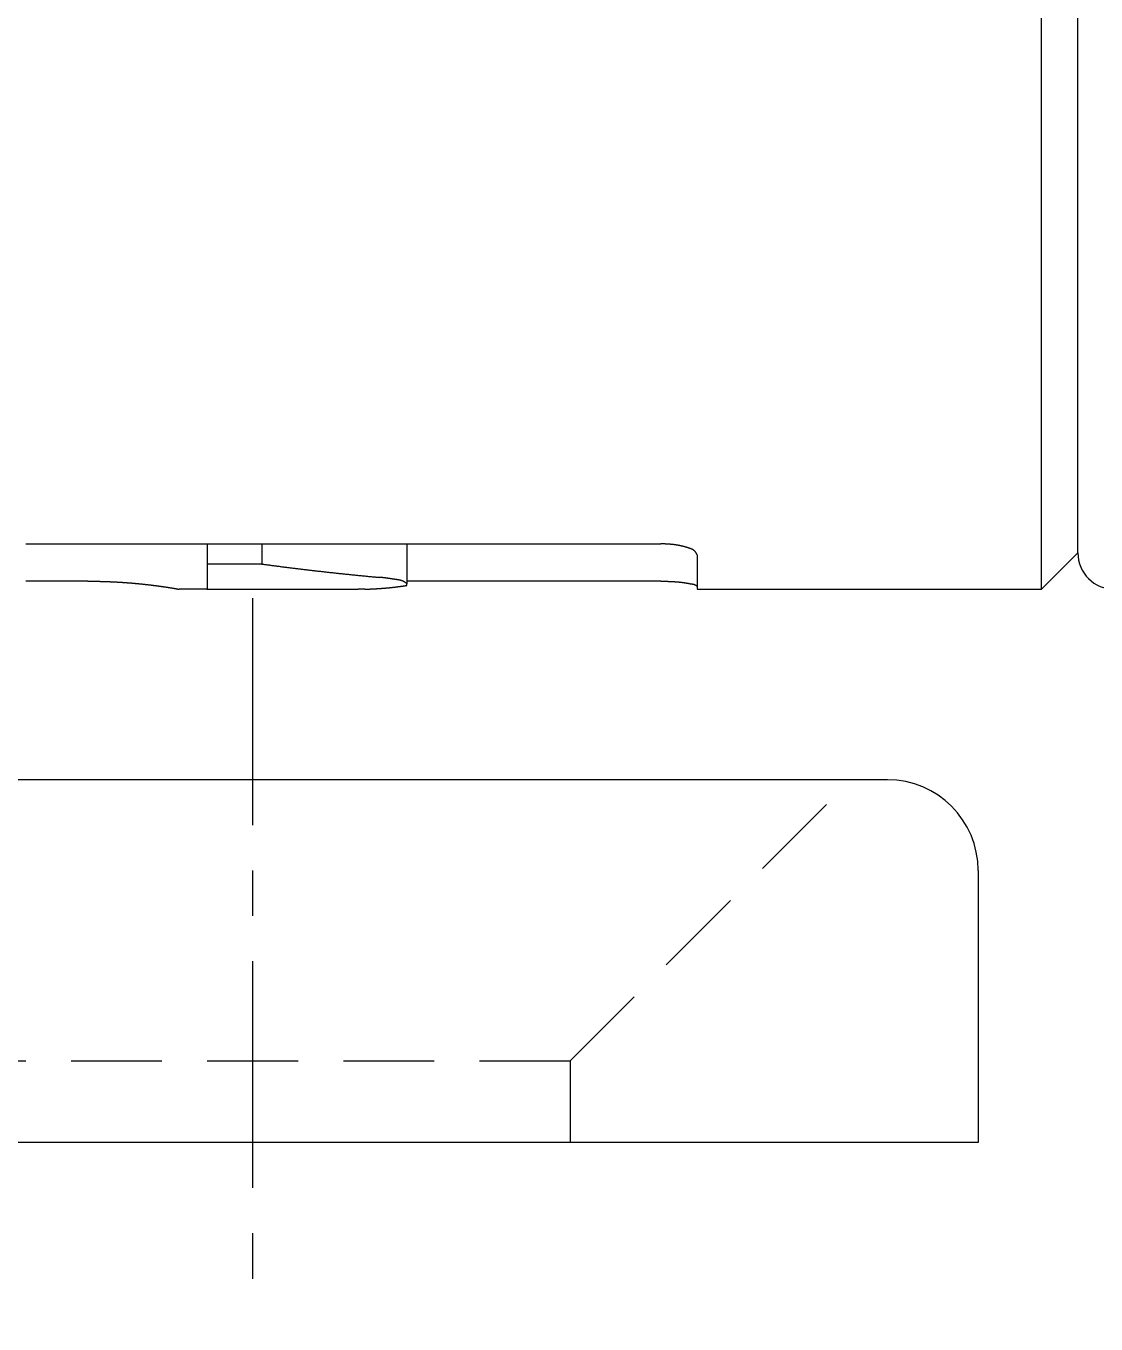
# Model space of a CAD drawing. Extents: x -1.6 to 71, y -20.2 to 60.8.
# Drawn here: x 55.97 to 61.87, y 1.05 to 8.2 of the extents above; entities that cross this region are included whole.
import ezdxf

# ---------------------------------------------------------------- set-up
doc = ezdxf.new("R2010")
doc.units = 0
doc.linetypes.add('CENTER', pattern=[2, 1.25, -0.25, 0.25, -0.25])
doc.linetypes.add('DASHED', pattern=[0.75, 0.5, -0.25])
doc.layers.get('0').update_dxf_attribs({"linetype": 'CONTINUOUS'})
doc.layers.add('CENTER', color=1, linetype='CENTER')

msp = doc.modelspace()

# ---------------------------------------------------------------- linework, layer by layer
at = {"color": 7, "linetype": 'CONTINUOUS'}
for p, q in [((61.766, 5.2978), (61.766, 15.3978)), ((61.766, 5.2978), (61.766, 15.3978)), ((61.566, 5.0978), (61.566, 10.3478)), ((55.966, 5.3475), (59.466, 5.3475)), ((56.966, 5.3475), (56.966, 5.2367)), ((57.266, 5.3475), (57.266, 5.2367)), ((58.066, 5.3475), (58.066, 5.1282)), ((61.766, 5.2978), (61.566, 5.0978)), ((57.266, 5.2367), (56.966, 5.2367)), ((56.966, 5.2367), (56.966, 5.0978)), ((59.666, 5.2879), (59.666, 5.0978)), ((56.3078, 5.142), (55.966, 5.142)), ((56.964, 5.0978), (56.8109, 5.0978)), ((56.964, 5.0978), (57.7985, 5.0978)), ((56.966, 5.0978), (56.964, 5.0978)), ((57.834, 5.0982), (57.7985, 5.0978)), ((59.466, 5.142), (58.066, 5.142)), ((58.066, 5.1185), (58.066, 5.1282)), ((59.666, 5.0978), (61.566, 5.0978)), ((60.716, 4.0478), (52.716, 4.0478)), ((61.216, 3.5478), (61.216, 2.0478)), ((61.216, 2.0478), (28.216, 2.0478))]:
    msp.add_line(p, q, dxfattribs=at)
at = {"color": 3, "linetype": 'DASHED'}
for p, q in [((58.966, 2.4978), (60.516, 4.0478)), ((55.466, 2.4978), (58.966, 2.4978)), ((58.966, 2.4978), (58.966, 2.0478))]:
    msp.add_line(p, q, dxfattribs=at)
at = {"color": 7}
for points in [[(59.666, 5.2879, 0), (59.6657, 5.2887, 0), (59.6654, 5.2895, 0), (59.665, 5.2902, 0), (59.6647, 5.291, 0), (59.6643, 5.2918, 0), (59.6639, 5.2926, 0), (59.6636, 5.2934, 0), (59.6632, 5.2941, 0), (59.6628, 5.2949, 0), (59.6624, 5.2957, 0), (59.662, 5.2964, 0), (59.6615, 5.2972, 0), (59.6611, 5.2979, 0), (59.6606, 5.2987, 0), (59.6602, 5.2994, 0), (59.6597, 5.3001, 0), (59.6592, 5.3008, 0), (59.6587, 5.3015, 0), (59.6582, 5.3022, 0), (59.6577, 5.3029, 0), (59.6572, 5.3036, 0), (59.6567, 5.3042, 0), (59.6561, 5.3049, 0), (59.6556, 5.3056, 0), (59.655, 5.3062, 0), (59.6544, 5.3068, 0), (59.6538, 5.3074, 0), (59.6532, 5.308, 0), (59.6526, 5.3086, 0), (59.652, 5.3091, 0), (59.6514, 5.3097, 0), (59.6507, 5.3102, 0), (59.6501, 5.3108, 0), (59.6494, 5.3113, 0), (59.6488, 5.3118, 0), (59.6481, 5.3123, 0), (59.6474, 5.3128, 0), (59.6467, 5.3133, 0), (59.646, 5.3137, 0), (59.6453, 5.3142, 0), (59.6446, 5.3147, 0), (59.6438, 5.3151, 0), (59.6431, 5.3155, 0), (59.6424, 5.3159, 0), (59.6416, 5.3163, 0), (59.6409, 5.3167, 0), (59.6401, 5.3171, 0), (59.6393, 5.3175, 0), (59.6386, 5.3179, 0), (59.6378, 5.3183, 0), (59.637, 5.3186, 0), (59.6362, 5.319, 0), (59.6354, 5.3194, 0), (59.6346, 5.3197, 0), (59.6338, 5.32, 0), (59.633, 5.3204, 0), (59.6322, 5.3207, 0), (59.6314, 5.321, 0), (59.6306, 5.3213, 0), (59.6298, 5.3216, 0), (59.6289, 5.3219, 0), (59.6281, 5.3222, 0), (59.6273, 5.3225, 0), (59.6265, 5.3228, 0), (59.6256, 5.3231, 0), (59.6248, 5.3234, 0), (59.624, 5.3237, 0), (59.6231, 5.324, 0), (59.6223, 5.3242, 0), (59.6215, 5.3245, 0), (59.6206, 5.3248, 0), (59.6198, 5.3251, 0), (59.619, 5.3253, 0), (59.6181, 5.3256, 0), (59.6173, 5.3258, 0), (59.6165, 5.3261, 0), (59.6156, 5.3264, 0), (59.6148, 5.3266, 0), (59.614, 5.3269, 0), (59.6131, 5.3271, 0), (59.6123, 5.3274, 0), (59.6115, 5.3276, 0), (59.6107, 5.3279, 0), (59.6098, 5.3281, 0), (59.609, 5.3284, 0), (59.6082, 5.3286, 0), (59.6073, 5.3289, 0), (59.6065, 5.3291, 0), (59.6057, 5.3294, 0), (59.6049, 5.3296, 0), (59.604, 5.3299, 0), (59.6032, 5.3301, 0), (59.6024, 5.3303, 0), (59.6016, 5.3305, 0), (59.6008, 5.3308, 0), (59.5999, 5.331, 0), (59.5991, 5.3312, 0), (59.5983, 5.3315, 0), (59.5975, 5.3317, 0), (59.5966, 5.3319, 0), (59.5958, 5.3321, 0), (59.595, 5.3324, 0), (59.5942, 5.3326, 0), (59.5934, 5.3328, 0), (59.5925, 5.333, 0), (59.5917, 5.3332, 0), (59.5909, 5.3334, 0), (59.5901, 5.3336, 0), (59.5892, 5.3339, 0), (59.5884, 5.3341, 0), (59.5876, 5.3343, 0), (59.5868, 5.3345, 0), (59.586, 5.3347, 0), (59.5851, 5.3349, 0), (59.5843, 5.3351, 0), (59.5835, 5.3353, 0), (59.5827, 5.3355, 0), (59.5818, 5.3357, 0), (59.581, 5.3358, 0), (59.5802, 5.336, 0), (59.5794, 5.3362, 0), (59.5785, 5.3364, 0), (59.5777, 5.3366, 0), (59.5769, 5.3368, 0), (59.5761, 5.337, 0), (59.5752, 5.3371, 0), (59.5744, 5.3373, 0), (59.5736, 5.3375, 0), (59.5728, 5.3377, 0), (59.5719, 5.3378, 0), (59.5711, 5.338, 0), (59.5703, 5.3382, 0), (59.5695, 5.3383, 0), (59.5686, 5.3385, 0), (59.5678, 5.3387, 0), (59.567, 5.3388, 0), (59.5661, 5.339, 0), (59.5653, 5.3392, 0), (59.5645, 5.3393, 0), (59.5636, 5.3395, 0), (59.5628, 5.3396, 0), (59.562, 5.3398, 0), (59.5611, 5.3399, 0), (59.5603, 5.3401, 0), (59.5595, 5.3402, 0), (59.5586, 5.3403, 0), (59.5578, 5.3405, 0), (59.557, 5.3406, 0), (59.5561, 5.3408, 0), (59.5553, 5.3409, 0), (59.5544, 5.341, 0), (59.5536, 5.3412, 0), (59.5528, 5.3413, 0), (59.5519, 5.3414, 0), (59.5511, 5.3416, 0), (59.5502, 5.3417, 0), (59.5494, 5.3418, 0), (59.5486, 5.3419, 0), (59.5477, 5.3421, 0), (59.5469, 5.3422, 0), (59.546, 5.3423, 0), (59.5452, 5.3424, 0), (59.5443, 5.3425, 0), (59.5435, 5.3426, 0), (59.5426, 5.3427, 0), (59.5418, 5.3429, 0), (59.541, 5.343, 0), (59.5401, 5.3431, 0), (59.5393, 5.3432, 0), (59.5384, 5.3433, 0), (59.5376, 5.3434, 0), (59.5367, 5.3435, 0), (59.5359, 5.3436, 0), (59.535, 5.3437, 0), (59.5342, 5.3438, 0), (59.5333, 5.3439, 0), (59.5325, 5.344, 0), (59.5316, 5.3441, 0), (59.5308, 5.3441, 0), (59.5299, 5.3442, 0), (59.5291, 5.3443, 0), (59.5282, 5.3444, 0), (59.5274, 5.3445, 0), (59.5265, 5.3446, 0), (59.5257, 5.3447, 0), (59.5248, 5.3448, 0), (59.524, 5.3448, 0), (59.5231, 5.3449, 0), (59.5223, 5.345, 0), (59.5214, 5.3451, 0), (59.5206, 5.3451, 0), (59.5197, 5.3452, 0), (59.5189, 5.3453, 0), (59.518, 5.3454, 0), (59.5172, 5.3454, 0), (59.5163, 5.3455, 0), (59.5154, 5.3456, 0), (59.5146, 5.3456, 0), (59.5137, 5.3457, 0), (59.5129, 5.3458, 0), (59.512, 5.3458, 0), (59.5112, 5.3459, 0), (59.5103, 5.3459, 0), (59.5095, 5.346, 0), (59.5086, 5.3461, 0), (59.5078, 5.3461, 0), (59.5069, 5.3462, 0), (59.5061, 5.3462, 0), (59.5052, 5.3463, 0), (59.5044, 5.3463, 0), (59.5035, 5.3464, 0), (59.5027, 5.3464, 0), (59.5018, 5.3465, 0), (59.5009, 5.3465, 0), (59.5001, 5.3466, 0), (59.4992, 5.3466, 0), (59.4984, 5.3467, 0), (59.4975, 5.3467, 0), (59.4967, 5.3468, 0), (59.4958, 5.3468, 0), (59.495, 5.3468, 0), (59.4941, 5.3469, 0), (59.4933, 5.3469, 0), (59.4924, 5.3469, 0), (59.4916, 5.347, 0), (59.4907, 5.347, 0), (59.4899, 5.3471, 0), (59.489, 5.3471, 0), (59.4882, 5.3471, 0), (59.4873, 5.3472, 0), (59.4865, 5.3472, 0), (59.4856, 5.3472, 0), (59.4848, 5.3472, 0), (59.4839, 5.3473, 0), (59.4831, 5.3473, 0), (59.4822, 5.3473, 0), (59.4813, 5.3473, 0), (59.4805, 5.3473, 0), (59.4796, 5.3474, 0), (59.4788, 5.3474, 0), (59.4779, 5.3474, 0), (59.4771, 5.3474, 0), (59.4762, 5.3474, 0), (59.4754, 5.3475, 0), (59.4745, 5.3475, 0), (59.4737, 5.3475, 0), (59.4728, 5.3475, 0), (59.472, 5.3475, 0), (59.4711, 5.3475, 0), (59.4703, 5.3475, 0), (59.4694, 5.3475, 0), (59.4686, 5.3475, 0), (59.4677, 5.3475, 0), (59.4669, 5.3475, 0), (59.466, 5.3475, 0)], [(58.066, 5.1283, 0), (58.0654, 5.1288, 0), (58.0648, 5.1293, 0), (58.0641, 5.1298, 0), (58.0635, 5.1303, 0), (58.0629, 5.1308, 0), (58.0622, 5.1314, 0), (58.0616, 5.1319, 0), (58.0609, 5.1323, 0), (58.0603, 5.1328, 0), (58.0596, 5.1333, 0), (58.0589, 5.1338, 0), (58.0583, 5.1343, 0), (58.0576, 5.1348, 0), (58.0569, 5.1352, 0), (58.0562, 5.1357, 0), (58.0556, 5.1361, 0), (58.0549, 5.1366, 0), (58.0542, 5.137, 0), (58.0535, 5.1374, 0), (58.0528, 5.1379, 0), (58.0521, 5.1383, 0), (58.0514, 5.1387, 0), (58.0507, 5.1391, 0), (58.0499, 5.1395, 0), (58.0492, 5.1399, 0), (58.0485, 5.1402, 0), (58.0478, 5.1406, 0), (58.0471, 5.1409, 0), (58.0463, 5.1413, 0), (58.0456, 5.1416, 0), (58.0449, 5.1419, 0), (58.0441, 5.1423, 0), (58.0434, 5.1426, 0), (58.0426, 5.1429, 0), (58.0419, 5.1432, 0), (58.0411, 5.1435, 0), (58.0404, 5.1438, 0), (58.0396, 5.144, 0), (58.0388, 5.1443, 0), (58.0381, 5.1446, 0), (58.0373, 5.1448, 0), (58.0365, 5.1451, 0), (58.0357, 5.1453, 0), (58.035, 5.1456, 0), (58.0342, 5.1458, 0), (58.0334, 5.146, 0), (58.0326, 5.1462, 0), (58.0318, 5.1464, 0), (58.0311, 5.1467, 0), (58.0303, 5.1468, 0), (58.0295, 5.1471, 0), (58.0287, 5.1472, 0), (58.0279, 5.1474, 0), (58.0271, 5.1476, 0), (58.0263, 5.1478, 0), (58.0255, 5.148, 0), (58.0247, 5.1481, 0), (58.0239, 5.1483, 0), (58.0231, 5.1485, 0), (58.0223, 5.1486, 0), (58.0214, 5.1488, 0), (58.0206, 5.1489, 0), (58.0198, 5.1491, 0), (58.019, 5.1492, 0), (58.0182, 5.1494, 0), (58.0174, 5.1495, 0), (58.0166, 5.1496, 0), (58.0158, 5.1498, 0), (58.0149, 5.1499, 0), (58.0141, 5.15, 0), (58.0133, 5.1501, 0), (58.0125, 5.1503, 0), (58.0117, 5.1504, 0), (58.0108, 5.1505, 0), (58.01, 5.1506, 0), (58.0092, 5.1507, 0), (58.0084, 5.1509, 0), (58.0076, 5.151, 0), (58.0067, 5.1511, 0), (58.0059, 5.1512, 0), (58.0051, 5.1513, 0), (58.0043, 5.1514, 0), (58.0034, 5.1515, 0), (58.0026, 5.1517, 0), (58.0018, 5.1518, 0), (58.001, 5.1519, 0), (58.0002, 5.152, 0), (57.9993, 5.1521, 0), (57.9985, 5.1522, 0), (57.9977, 5.1523, 0), (57.9969, 5.1525, 0), (57.9961, 5.1526, 0), (57.9952, 5.1527, 0), (57.9944, 5.1528, 0), (57.9936, 5.1529, 0), (57.9928, 5.1531, 0), (57.992, 5.1532, 0), (57.9912, 5.1533, 0), (57.9903, 5.1534, 0), (57.9895, 5.1535, 0), (57.9887, 5.1537, 0), (57.9879, 5.1538, 0), (57.9871, 5.1539, 0), (57.9863, 5.154, 0), (57.9855, 5.1541, 0), (57.9847, 5.1543, 0), (57.9838, 5.1544, 0), (57.983, 5.1545, 0), (57.9822, 5.1546, 0), (57.9814, 5.1548, 0), (57.9806, 5.1549, 0), (57.9798, 5.155, 0), (57.979, 5.1551, 0), (57.9782, 5.1553, 0), (57.9774, 5.1554, 0), (57.9765, 5.1555, 0), (57.9757, 5.1556, 0), (57.9749, 5.1558, 0), (57.9741, 5.1559, 0), (57.9733, 5.156, 0), (57.9725, 5.1561, 0), (57.9717, 5.1562, 0), (57.9709, 5.1564, 0), (57.9701, 5.1565, 0), (57.9693, 5.1566, 0), (57.9685, 5.1567, 0), (57.9677, 5.1569, 0), (57.9669, 5.157, 0), (57.9661, 5.1571, 0), (57.9652, 5.1572, 0), (57.9644, 5.1574, 0), (57.9636, 5.1575, 0), (57.9628, 5.1576, 0), (57.962, 5.1577, 0), (57.9612, 5.1578, 0), (57.9604, 5.158, 0), (57.9596, 5.1581, 0), (57.9588, 5.1582, 0), (57.958, 5.1583, 0), (57.9572, 5.1584, 0), (57.9564, 5.1585, 0), (57.9556, 5.1587, 0), (57.9548, 5.1588, 0), (57.954, 5.1589, 0), (57.9532, 5.159, 0), (57.9524, 5.1591, 0), (57.9516, 5.1592, 0), (57.9508, 5.1593, 0), (57.95, 5.1594, 0), (57.9491, 5.1596, 0), (57.9483, 5.1597, 0), (57.9475, 5.1598, 0), (57.9467, 5.1599, 0), (57.9459, 5.16, 0), (57.9451, 5.1601, 0), (57.9443, 5.1602, 0), (57.9435, 5.1603, 0), (57.9427, 5.1604, 0), (57.9419, 5.1605, 0), (57.9411, 5.1606, 0), (57.9403, 5.1607, 0), (57.9395, 5.1608, 0), (57.9387, 5.1609, 0), (57.9379, 5.161, 0), (57.9371, 5.1611, 0), (57.9363, 5.1612, 0), (57.9355, 5.1612, 0), (57.9346, 5.1613, 0), (57.9338, 5.1614, 0), (57.933, 5.1615, 0), (57.9322, 5.1616, 0), (57.9314, 5.1617, 0), (57.9306, 5.1618, 0), (57.9298, 5.1618, 0), (57.929, 5.1619, 0), (57.9282, 5.162, 0), (57.9274, 5.1621, 0), (57.9266, 5.1621, 0), (57.9258, 5.1622, 0), (57.9249, 5.1623, 0), (57.9241, 5.1623, 0), (57.9233, 5.1624, 0), (57.9225, 5.1625, 0), (57.9217, 5.1626, 0), (57.9209, 5.1626, 0), (57.9201, 5.1627, 0), (57.9193, 5.1627, 0), (57.9185, 5.1628, 0), (57.9176, 5.1628, 0), (57.9168, 5.1629, 0), (57.916, 5.163, 0)], [(56.3078, 5.142, 0), (56.3098, 5.142, 0), (56.3118, 5.142, 0), (56.3137, 5.142, 0), (56.3157, 5.142, 0), (56.3177, 5.142, 0), (56.3196, 5.142, 0), (56.3216, 5.142, 0), (56.3236, 5.1419, 0), (56.3255, 5.1419, 0), (56.3275, 5.1419, 0), (56.3294, 5.1419, 0), (56.3314, 5.1419, 0), (56.3334, 5.1419, 0), (56.3353, 5.1419, 0), (56.3373, 5.1418, 0), (56.3393, 5.1418, 0), (56.3412, 5.1418, 0), (56.3432, 5.1418, 0), (56.3451, 5.1418, 0), (56.3471, 5.1417, 0), (56.3491, 5.1417, 0), (56.351, 5.1417, 0), (56.353, 5.1416, 0), (56.355, 5.1416, 0), (56.3569, 5.1416, 0), (56.3589, 5.1415, 0), (56.3609, 5.1415, 0), (56.3628, 5.1415, 0), (56.3648, 5.1414, 0), (56.3667, 5.1414, 0), (56.3687, 5.1414, 0), (56.3707, 5.1413, 0), (56.3726, 5.1413, 0), (56.3746, 5.1412, 0), (56.3766, 5.1412, 0), (56.3785, 5.1411, 0), (56.3805, 5.1411, 0), (56.3824, 5.141, 0), (56.3844, 5.141, 0), (56.3864, 5.1409, 0), (56.3883, 5.1409, 0), (56.3903, 5.1408, 0), (56.3923, 5.1407, 0), (56.3942, 5.1407, 0), (56.3962, 5.1406, 0), (56.3981, 5.1406, 0), (56.4001, 5.1405, 0), (56.4021, 5.1405, 0), (56.404, 5.1404, 0), (56.406, 5.1403, 0), (56.408, 5.1402, 0), (56.4099, 5.1402, 0), (56.4119, 5.1401, 0), (56.4138, 5.14, 0), (56.4158, 5.14, 0), (56.4178, 5.1399, 0), (56.4197, 5.1398, 0), (56.4217, 5.1397, 0), (56.4237, 5.1397, 0), (56.4256, 5.1396, 0), (56.4276, 5.1395, 0), (56.4295, 5.1394, 0), (56.4315, 5.1393, 0), (56.4335, 5.1392, 0), (56.4354, 5.1392, 0), (56.4374, 5.1391, 0), (56.4394, 5.139, 0), (56.4413, 5.1389, 0), (56.4433, 5.1388, 0), (56.4452, 5.1387, 0), (56.4472, 5.1386, 0), (56.4492, 5.1385, 0), (56.4511, 5.1384, 0), (56.4531, 5.1383, 0), (56.455, 5.1382, 0), (56.457, 5.1381, 0), (56.459, 5.138, 0), (56.4609, 5.1379, 0), (56.4629, 5.1378, 0), (56.4648, 5.1377, 0), (56.4668, 5.1376, 0), (56.4688, 5.1375, 0), (56.4707, 5.1374, 0), (56.4727, 5.1373, 0), (56.4747, 5.1372, 0), (56.4766, 5.1371, 0), (56.4786, 5.1369, 0), (56.4805, 5.1368, 0), (56.4825, 5.1367, 0), (56.4845, 5.1366, 0), (56.4864, 5.1365, 0), (56.4884, 5.1364, 0), (56.4903, 5.1362, 0), (56.4923, 5.1361, 0), (56.4942, 5.136, 0), (56.4962, 5.1358, 0), (56.4982, 5.1357, 0), (56.5001, 5.1356, 0), (56.5021, 5.1355, 0), (56.504, 5.1353, 0), (56.506, 5.1352, 0), (56.508, 5.1351, 0), (56.5099, 5.1349, 0), (56.5119, 5.1348, 0), (56.5138, 5.1346, 0), (56.5158, 5.1345, 0), (56.5178, 5.1344, 0), (56.5197, 5.1342, 0), (56.5217, 5.1341, 0), (56.5236, 5.1339, 0), (56.5256, 5.1338, 0), (56.5275, 5.1336, 0), (56.5295, 5.1335, 0), (56.5315, 5.1333, 0), (56.5334, 5.1332, 0), (56.5354, 5.133, 0), (56.5373, 5.1329, 0), (56.5393, 5.1327, 0), (56.5412, 5.1326, 0), (56.5432, 5.1324, 0), (56.5452, 5.1322, 0), (56.5471, 5.1321, 0), (56.5491, 5.1319, 0), (56.551, 5.1318, 0), (56.553, 5.1316, 0), (56.5549, 5.1314, 0), (56.5569, 5.1312, 0), (56.5589, 5.1311, 0), (56.5608, 5.1309, 0), (56.5628, 5.1307, 0), (56.5647, 5.1306, 0), (56.5667, 5.1304, 0), (56.5686, 5.1302, 0), (56.5706, 5.13, 0), (56.5725, 5.1299, 0), (56.5745, 5.1297, 0), (56.5765, 5.1295, 0), (56.5784, 5.1293, 0), (56.5804, 5.1291, 0), (56.5823, 5.1289, 0), (56.5843, 5.1288, 0), (56.5862, 5.1286, 0), (56.5882, 5.1284, 0), (56.5901, 5.1282, 0), (56.5921, 5.128, 0), (56.594, 5.1278, 0), (56.596, 5.1276, 0), (56.598, 5.1274, 0), (56.5999, 5.1272, 0), (56.6019, 5.127, 0), (56.6038, 5.1268, 0), (56.6058, 5.1266, 0), (56.6077, 5.1264, 0), (56.6097, 5.1262, 0), (56.6116, 5.126, 0), (56.6136, 5.1258, 0), (56.6155, 5.1256, 0), (56.6175, 5.1254, 0), (56.6194, 5.1251, 0), (56.6214, 5.1249, 0), (56.6233, 5.1247, 0), (56.6253, 5.1245, 0), (56.6272, 5.1243, 0), (56.6292, 5.1241, 0), (56.6311, 5.1238, 0), (56.6331, 5.1236, 0), (56.635, 5.1234, 0), (56.637, 5.1232, 0), (56.6389, 5.1229, 0), (56.6409, 5.1227, 0), (56.6428, 5.1225, 0), (56.6448, 5.1223, 0), (56.6467, 5.122, 0), (56.6487, 5.1218, 0), (56.6506, 5.1216, 0), (56.6526, 5.1213, 0), (56.6545, 5.1211, 0), (56.6565, 5.1208, 0), (56.6584, 5.1206, 0), (56.6604, 5.1204, 0), (56.6623, 5.1201, 0), (56.6643, 5.1199, 0), (56.6662, 5.1196, 0), (56.6682, 5.1194, 0), (56.6701, 5.1191, 0), (56.6721, 5.1189, 0), (56.674, 5.1186, 0), (56.676, 5.1184, 0), (56.6779, 5.1181, 0), (56.6799, 5.1179, 0), (56.6818, 5.1176, 0), (56.6838, 5.1174, 0), (56.6857, 5.1171, 0), (56.6876, 5.1169, 0), (56.6896, 5.1166, 0), (56.6915, 5.1163, 0), (56.6935, 5.1161, 0), (56.6954, 5.1158, 0), (56.6974, 5.1156, 0), (56.6993, 5.1153, 0), (56.7013, 5.115, 0), (56.7032, 5.1148, 0), (56.7052, 5.1145, 0), (56.7071, 5.1142, 0), (56.709, 5.114, 0), (56.711, 5.1137, 0), (56.7129, 5.1134, 0), (56.7149, 5.1131, 0), (56.7168, 5.1129, 0), (56.7188, 5.1126, 0), (56.7207, 5.1123, 0), (56.7227, 5.112, 0), (56.7246, 5.1118, 0), (56.7265, 5.1115, 0), (56.7285, 5.1112, 0), (56.7304, 5.1109, 0), (56.7324, 5.1106, 0), (56.7343, 5.1104, 0), (56.7363, 5.1101, 0), (56.7382, 5.1098, 0), (56.7401, 5.1095, 0), (56.7421, 5.1092, 0), (56.744, 5.1089, 0), (56.746, 5.1086, 0), (56.7479, 5.1083, 0), (56.7498, 5.108, 0), (56.7518, 5.1077, 0), (56.7537, 5.1074, 0), (56.7557, 5.1071, 0), (56.7576, 5.1068, 0), (56.7595, 5.1065, 0), (56.7615, 5.1062, 0), (56.7634, 5.1059, 0), (56.7654, 5.1056, 0), (56.7673, 5.1052, 0), (56.7692, 5.1049, 0), (56.7712, 5.1046, 0), (56.7731, 5.1043, 0), (56.775, 5.104, 0), (56.777, 5.1036, 0), (56.7789, 5.1033, 0), (56.7809, 5.103, 0), (56.7828, 5.1026, 0), (56.7847, 5.1023, 0), (56.7867, 5.1019, 0), (56.7886, 5.1016, 0), (56.7905, 5.1012, 0), (56.7924, 5.1009, 0), (56.7944, 5.1005, 0), (56.7963, 5.1002, 0), (56.7982, 5.0998, 0), (56.8002, 5.0994, 0), (56.8021, 5.0991, 0), (56.804, 5.0987, 0), (56.8059, 5.0983, 0)], [(59.466, 5.142, 0), (59.4668, 5.142, 0), (59.4676, 5.142, 0), (59.4684, 5.142, 0), (59.4692, 5.142, 0), (59.47, 5.142, 0), (59.4708, 5.142, 0), (59.4716, 5.142, 0), (59.4724, 5.142, 0), (59.4732, 5.142, 0), (59.474, 5.142, 0), (59.4748, 5.142, 0), (59.4756, 5.142, 0), (59.4764, 5.142, 0), (59.4772, 5.142, 0), (59.478, 5.142, 0), (59.4788, 5.1419, 0), (59.4796, 5.1419, 0), (59.4804, 5.1419, 0), (59.4812, 5.1419, 0), (59.482, 5.1419, 0), (59.4828, 5.1419, 0), (59.4836, 5.1419, 0), (59.4844, 5.1419, 0), (59.4852, 5.1419, 0), (59.486, 5.1418, 0), (59.4868, 5.1418, 0), (59.4876, 5.1418, 0), (59.4884, 5.1418, 0), (59.4892, 5.1418, 0), (59.49, 5.1418, 0), (59.4908, 5.1417, 0), (59.4916, 5.1417, 0), (59.4924, 5.1417, 0), (59.4932, 5.1417, 0), (59.494, 5.1417, 0), (59.4948, 5.1416, 0), (59.4956, 5.1416, 0), (59.4964, 5.1416, 0), (59.4972, 5.1416, 0), (59.498, 5.1415, 0), (59.4988, 5.1415, 0), (59.4996, 5.1415, 0), (59.5004, 5.1415, 0), (59.5012, 5.1414, 0), (59.502, 5.1414, 0), (59.5028, 5.1414, 0), (59.5036, 5.1414, 0), (59.5044, 5.1413, 0), (59.5052, 5.1413, 0), (59.506, 5.1413, 0), (59.5068, 5.1413, 0), (59.5076, 5.1412, 0), (59.5084, 5.1412, 0), (59.5092, 5.1412, 0), (59.51, 5.1411, 0), (59.5108, 5.1411, 0), (59.5116, 5.1411, 0), (59.5124, 5.141, 0), (59.5132, 5.141, 0), (59.514, 5.141, 0), (59.5148, 5.1409, 0), (59.5156, 5.1409, 0), (59.5164, 5.1409, 0), (59.5172, 5.1408, 0), (59.518, 5.1408, 0), (59.5188, 5.1407, 0), (59.5196, 5.1407, 0), (59.5204, 5.1407, 0), (59.5212, 5.1406, 0), (59.522, 5.1406, 0), (59.5228, 5.1406, 0), (59.5236, 5.1405, 0), (59.5244, 5.1405, 0), (59.5252, 5.1404, 0), (59.526, 5.1404, 0), (59.5268, 5.1404, 0), (59.5276, 5.1403, 0), (59.5284, 5.1403, 0), (59.5292, 5.1402, 0), (59.53, 5.1402, 0), (59.5308, 5.1401, 0), (59.5316, 5.1401, 0), (59.5325, 5.14, 0), (59.5333, 5.14, 0), (59.5341, 5.14, 0), (59.5349, 5.1399, 0), (59.5357, 5.1399, 0), (59.5365, 5.1398, 0), (59.5373, 5.1398, 0), (59.5381, 5.1397, 0), (59.5389, 5.1397, 0), (59.5397, 5.1396, 0), (59.5405, 5.1396, 0), (59.5413, 5.1395, 0), (59.5421, 5.1395, 0), (59.5429, 5.1394, 0), (59.5437, 5.1394, 0), (59.5445, 5.1393, 0), (59.5453, 5.1393, 0), (59.5461, 5.1392, 0), (59.5469, 5.1392, 0), (59.5477, 5.1391, 0), (59.5485, 5.1391, 0), (59.5493, 5.139, 0), (59.5501, 5.139, 0), (59.5509, 5.1389, 0), (59.5517, 5.1388, 0), (59.5525, 5.1388, 0), (59.5533, 5.1387, 0), (59.5541, 5.1387, 0), (59.5549, 5.1386, 0), (59.5557, 5.1385, 0), (59.5565, 5.1385, 0), (59.5573, 5.1384, 0), (59.5581, 5.1383, 0), (59.5589, 5.1383, 0), (59.5597, 5.1382, 0), (59.5605, 5.1381, 0), (59.5613, 5.1381, 0), (59.5621, 5.138, 0), (59.5629, 5.1379, 0), (59.5637, 5.1379, 0), (59.5645, 5.1378, 0), (59.5653, 5.1377, 0), (59.5661, 5.1376, 0), (59.5669, 5.1376, 0), (59.5677, 5.1375, 0), (59.5685, 5.1374, 0), (59.5693, 5.1373, 0), (59.5701, 5.1373, 0), (59.5709, 5.1372, 0), (59.5717, 5.1371, 0), (59.5725, 5.137, 0), (59.5733, 5.1369, 0), (59.5741, 5.1368, 0), (59.5749, 5.1368, 0), (59.5757, 5.1367, 0), (59.5765, 5.1366, 0), (59.5772, 5.1365, 0), (59.578, 5.1364, 0), (59.5788, 5.1363, 0), (59.5796, 5.1362, 0), (59.5804, 5.1361, 0), (59.5812, 5.136, 0), (59.582, 5.1359, 0), (59.5828, 5.1358, 0), (59.5836, 5.1357, 0), (59.5844, 5.1356, 0), (59.5852, 5.1355, 0), (59.5859, 5.1354, 0), (59.5867, 5.1353, 0), (59.5875, 5.1352, 0), (59.5883, 5.1351, 0), (59.5891, 5.135, 0), (59.5899, 5.1349, 0), (59.5907, 5.1347, 0), (59.5914, 5.1346, 0), (59.5922, 5.1345, 0), (59.593, 5.1344, 0), (59.5938, 5.1343, 0), (59.5946, 5.1341, 0), (59.5953, 5.134, 0), (59.5961, 5.1339, 0), (59.5969, 5.1338, 0), (59.5977, 5.1337, 0), (59.5985, 5.1335, 0), (59.5993, 5.1334, 0), (59.6, 5.1333, 0), (59.6008, 5.1331, 0), (59.6016, 5.133, 0), (59.6024, 5.1329, 0), (59.6032, 5.1327, 0), (59.6039, 5.1326, 0), (59.6047, 5.1325, 0), (59.6055, 5.1324, 0), (59.6063, 5.1322, 0), (59.6071, 5.1321, 0), (59.6078, 5.1319, 0), (59.6086, 5.1318, 0), (59.6094, 5.1317, 0), (59.6102, 5.1315, 0), (59.611, 5.1314, 0), (59.6118, 5.1313, 0), (59.6125, 5.1311, 0), (59.6133, 5.131, 0), (59.6141, 5.1309, 0), (59.6149, 5.1307, 0), (59.6157, 5.1306, 0), (59.6165, 5.1304, 0), (59.6173, 5.1303, 0), (59.6181, 5.1302, 0), (59.6188, 5.13, 0), (59.6196, 5.1299, 0), (59.6204, 5.1298, 0), (59.6212, 5.1296, 0), (59.622, 5.1295, 0), (59.6228, 5.1293, 0), (59.6236, 5.1292, 0), (59.6244, 5.1291, 0), (59.6252, 5.1289, 0), (59.626, 5.1288, 0), (59.6268, 5.1287, 0), (59.6276, 5.1285, 0), (59.6284, 5.1284, 0), (59.6292, 5.1283, 0), (59.63, 5.1282, 0), (59.6308, 5.128, 0), (59.6317, 5.1279, 0), (59.6325, 5.1278, 0), (59.6333, 5.1277, 0), (59.6341, 5.1275, 0), (59.6349, 5.1274, 0), (59.6357, 5.1273, 0), (59.6366, 5.1272, 0), (59.6374, 5.127, 0), (59.6382, 5.1269, 0), (59.639, 5.1268, 0), (59.6398, 5.1266, 0), (59.6407, 5.1265, 0), (59.6415, 5.1264, 0), (59.6423, 5.1262, 0), (59.6431, 5.1261, 0), (59.6439, 5.1259, 0), (59.6447, 5.1258, 0), (59.6455, 5.1256, 0), (59.6463, 5.1254, 0), (59.6471, 5.1253, 0), (59.6479, 5.125, 0), (59.6487, 5.1249, 0), (59.6495, 5.1246, 0), (59.6503, 5.1244, 0), (59.651, 5.1242, 0), (59.6518, 5.1239, 0), (59.6525, 5.1237, 0), (59.6533, 5.1234, 0), (59.654, 5.1231, 0), (59.6547, 5.1228, 0), (59.6555, 5.1225, 0), (59.6562, 5.1221, 0), (59.6569, 5.1218, 0), (59.6576, 5.1214, 0), (59.6582, 5.121, 0), (59.6589, 5.1206, 0), (59.6596, 5.1201, 0), (59.6602, 5.1197, 0), (59.6609, 5.1192, 0), (59.6615, 5.1187, 0), (59.6621, 5.1182, 0), (59.6627, 5.1177, 0), (59.6633, 5.1171, 0), (59.6638, 5.1165, 0), (59.6644, 5.116, 0), (59.6649, 5.1154, 0), (59.6655, 5.1148, 0), (59.666, 5.1142, 0)]]:
    msp.add_polyline3d(points, dxfattribs=at)
at = {"color": 7, "linetype": 'CONTINUOUS'}
for points in [[(57.266, 5.2367, 0), (57.2711, 5.2361, 0), (57.2761, 5.2354, 0), (57.2811, 5.2347, 0), (57.2862, 5.234, 0), (57.2912, 5.2334, 0), (57.2963, 5.2327, 0), (57.3013, 5.232, 0), (57.3063, 5.2313, 0), (57.3114, 5.2307, 0), (57.3164, 5.23, 0), (57.3215, 5.2293, 0), (57.3265, 5.2287, 0), (57.3316, 5.228, 0), (57.3366, 5.2274, 0), (57.3417, 5.2267, 0), (57.3467, 5.226, 0), (57.3518, 5.2254, 0), (57.3568, 5.2247, 0), (57.3619, 5.2241, 0), (57.3669, 5.2234, 0), (57.372, 5.2228, 0), (57.377, 5.2221, 0), (57.3821, 5.2215, 0), (57.3872, 5.2208, 0), (57.3922, 5.2202, 0), (57.3973, 5.2195, 0), (57.4023, 5.2189, 0), (57.4074, 5.2183, 0), (57.4124, 5.2176, 0), (57.4175, 5.217, 0), (57.4226, 5.2164, 0), (57.4276, 5.2157, 0), (57.4327, 5.2151, 0), (57.4377, 5.2145, 0), (57.4428, 5.2139, 0), (57.4479, 5.2132, 0), (57.4529, 5.2126, 0), (57.458, 5.212, 0), (57.463, 5.2114, 0), (57.4681, 5.2107, 0), (57.4732, 5.2101, 0), (57.4782, 5.2095, 0), (57.4833, 5.2089, 0), (57.4884, 5.2083, 0), (57.4934, 5.2077, 0), (57.4985, 5.2071, 0), (57.5036, 5.2065, 0), (57.5087, 5.2059, 0), (57.5137, 5.2053, 0), (57.5188, 5.2047, 0), (57.5239, 5.2041, 0), (57.5289, 5.2035, 0), (57.534, 5.2029, 0), (57.5391, 5.2023, 0), (57.5442, 5.2017, 0), (57.5492, 5.2011, 0), (57.5543, 5.2005, 0), (57.5594, 5.1999, 0), (57.5645, 5.1993, 0), (57.5695, 5.1988, 0), (57.5746, 5.1982, 0), (57.5797, 5.1976, 0), (57.5848, 5.197, 0), (57.5898, 5.1964, 0), (57.5949, 5.1959, 0), (57.6, 5.1953, 0), (57.6051, 5.1947, 0), (57.6102, 5.1941, 0), (57.6153, 5.1936, 0), (57.6203, 5.193, 0), (57.6254, 5.1924, 0), (57.6305, 5.1919, 0), (57.6356, 5.1913, 0), (57.6407, 5.1908, 0), (57.6458, 5.1902, 0), (57.6508, 5.1896, 0), (57.6559, 5.1891, 0), (57.661, 5.1885, 0), (57.6661, 5.188, 0), (57.6712, 5.1874, 0), (57.6763, 5.1869, 0), (57.6814, 5.1863, 0), (57.6865, 5.1858, 0), (57.6915, 5.1852, 0), (57.6966, 5.1847, 0), (57.7017, 5.1841, 0), (57.7068, 5.1836, 0), (57.7119, 5.1831, 0), (57.717, 5.1825, 0), (57.7221, 5.182, 0), (57.7272, 5.1815, 0), (57.7323, 5.1809, 0), (57.7374, 5.1804, 0), (57.7425, 5.1799, 0), (57.7476, 5.1794, 0), (57.7527, 5.1788, 0), (57.7578, 5.1783, 0), (57.7629, 5.1778, 0), (57.768, 5.1773, 0), (57.7731, 5.1768, 0), (57.7782, 5.1762, 0), (57.7833, 5.1757, 0), (57.7884, 5.1752, 0), (57.7935, 5.1747, 0), (57.7986, 5.1742, 0), (57.8037, 5.1737, 0), (57.8088, 5.1732, 0), (57.8139, 5.1727, 0), (57.819, 5.1722, 0), (57.8241, 5.1717, 0), (57.8292, 5.1712, 0), (57.8343, 5.1707, 0), (57.8394, 5.1702, 0), (57.8445, 5.1697, 0), (57.8496, 5.1692, 0), (57.8547, 5.1687, 0), (57.8598, 5.1682, 0), (57.8649, 5.1677, 0), (57.87, 5.1672, 0), (57.8751, 5.1668, 0), (57.8802, 5.1663, 0), (57.8853, 5.1658, 0), (57.8905, 5.1653, 0), (57.8956, 5.1648, 0), (57.9007, 5.1644, 0), (57.9058, 5.1639, 0), (57.9109, 5.1634, 0), (57.916, 5.163, 0)], [(56.8059, 5.0983, 0), (56.806, 5.0983, 0), (56.806, 5.0983, 0), (56.8061, 5.0983, 0), (56.8061, 5.0983, 0), (56.8061, 5.0983, 0), (56.8062, 5.0983, 0), (56.8062, 5.0983, 0), (56.8063, 5.0982, 0), (56.8063, 5.0982, 0), (56.8063, 5.0982, 0), (56.8064, 5.0982, 0), (56.8064, 5.0982, 0), (56.8064, 5.0982, 0), (56.8065, 5.0982, 0), (56.8065, 5.0982, 0), (56.8066, 5.0982, 0), (56.8066, 5.0982, 0), (56.8066, 5.0982, 0), (56.8067, 5.0982, 0), (56.8067, 5.0982, 0), (56.8068, 5.0981, 0), (56.8068, 5.0981, 0), (56.8068, 5.0981, 0), (56.8069, 5.0981, 0), (56.8069, 5.0981, 0), (56.807, 5.0981, 0), (56.807, 5.0981, 0), (56.807, 5.0981, 0), (56.8071, 5.0981, 0), (56.8071, 5.0981, 0), (56.8071, 5.0981, 0), (56.8072, 5.0981, 0), (56.8072, 5.0981, 0), (56.8073, 5.0981, 0), (56.8073, 5.098, 0), (56.8073, 5.098, 0), (56.8074, 5.098, 0), (56.8074, 5.098, 0), (56.8075, 5.098, 0), (56.8075, 5.098, 0), (56.8075, 5.098, 0), (56.8076, 5.098, 0), (56.8076, 5.098, 0), (56.8077, 5.098, 0), (56.8077, 5.098, 0), (56.8077, 5.098, 0), (56.8078, 5.098, 0), (56.8078, 5.098, 0), (56.8078, 5.098, 0), (56.8079, 5.098, 0), (56.8079, 5.098, 0), (56.808, 5.098, 0), (56.808, 5.0979, 0), (56.808, 5.0979, 0), (56.8081, 5.0979, 0), (56.8081, 5.0979, 0), (56.8082, 5.0979, 0), (56.8082, 5.0979, 0), (56.8082, 5.0979, 0), (56.8083, 5.0979, 0), (56.8083, 5.0979, 0), (56.8084, 5.0979, 0), (56.8084, 5.0979, 0), (56.8084, 5.0979, 0), (56.8085, 5.0979, 0), (56.8085, 5.0979, 0), (56.8085, 5.0979, 0), (56.8086, 5.0979, 0), (56.8086, 5.0979, 0), (56.8087, 5.0979, 0), (56.8087, 5.0979, 0), (56.8087, 5.0979, 0), (56.8088, 5.0979, 0), (56.8088, 5.0979, 0), (56.8089, 5.0979, 0), (56.8089, 5.0979, 0), (56.8089, 5.0979, 0), (56.809, 5.0979, 0), (56.809, 5.0978, 0), (56.8091, 5.0978, 0), (56.8091, 5.0978, 0), (56.8091, 5.0978, 0), (56.8092, 5.0978, 0), (56.8092, 5.0978, 0), (56.8092, 5.0978, 0), (56.8093, 5.0978, 0), (56.8093, 5.0978, 0), (56.8094, 5.0978, 0), (56.8094, 5.0978, 0), (56.8094, 5.0978, 0), (56.8095, 5.0978, 0), (56.8095, 5.0978, 0), (56.8096, 5.0978, 0), (56.8096, 5.0978, 0), (56.8096, 5.0978, 0), (56.8097, 5.0978, 0), (56.8097, 5.0978, 0), (56.8098, 5.0978, 0), (56.8098, 5.0978, 0), (56.8098, 5.0978, 0), (56.8099, 5.0978, 0), (56.8099, 5.0978, 0), (56.8099, 5.0978, 0), (56.81, 5.0978, 0), (56.81, 5.0978, 0), (56.8101, 5.0978, 0), (56.8101, 5.0978, 0), (56.8101, 5.0978, 0), (56.8102, 5.0978, 0), (56.8102, 5.0978, 0), (56.8103, 5.0978, 0), (56.8103, 5.0978, 0), (56.8103, 5.0978, 0), (56.8104, 5.0978, 0), (56.8104, 5.0978, 0), (56.8105, 5.0978, 0), (56.8105, 5.0978, 0), (56.8105, 5.0978, 0), (56.8106, 5.0978, 0), (56.8106, 5.0978, 0), (56.8106, 5.0978, 0), (56.8107, 5.0978, 0), (56.8107, 5.0978, 0), (56.8108, 5.0978, 0), (56.8108, 5.0978, 0), (56.8108, 5.0978, 0), (56.8109, 5.0978, 0), (56.8109, 5.0978, 0)], [(57.834, 5.0982, 0), (57.8358, 5.0982, 0), (57.8376, 5.0982, 0), (57.8394, 5.0983, 0), (57.8412, 5.0983, 0), (57.843, 5.0984, 0), (57.8449, 5.0984, 0), (57.8467, 5.0985, 0), (57.8485, 5.0985, 0), (57.8503, 5.0986, 0), (57.8521, 5.0986, 0), (57.8539, 5.0987, 0), (57.8557, 5.0987, 0), (57.8576, 5.0988, 0), (57.8594, 5.0989, 0), (57.8612, 5.0989, 0), (57.863, 5.099, 0), (57.8648, 5.0991, 0), (57.8666, 5.0991, 0), (57.8685, 5.0992, 0), (57.8703, 5.0993, 0), (57.8721, 5.0994, 0), (57.8739, 5.0995, 0), (57.8757, 5.0995, 0), (57.8775, 5.0996, 0), (57.8793, 5.0997, 0), (57.8812, 5.0998, 0), (57.883, 5.0999, 0), (57.8848, 5.1, 0), (57.8866, 5.1001, 0), (57.8884, 5.1002, 0), (57.8902, 5.1002, 0), (57.892, 5.1003, 0), (57.8939, 5.1005, 0), (57.8957, 5.1006, 0), (57.8975, 5.1006, 0), (57.8993, 5.1008, 0), (57.9011, 5.1009, 0), (57.9029, 5.101, 0), (57.9048, 5.1011, 0), (57.9066, 5.1012, 0), (57.9084, 5.1013, 0), (57.9102, 5.1014, 0), (57.912, 5.1015, 0), (57.9138, 5.1017, 0), (57.9156, 5.1018, 0), (57.9175, 5.1019, 0), (57.9193, 5.102, 0), (57.9211, 5.1022, 0), (57.9229, 5.1023, 0), (57.9247, 5.1024, 0), (57.9265, 5.1026, 0), (57.9283, 5.1027, 0), (57.9301, 5.1028, 0), (57.932, 5.103, 0), (57.9338, 5.1031, 0), (57.9356, 5.1033, 0), (57.9374, 5.1034, 0), (57.9392, 5.1036, 0), (57.941, 5.1037, 0), (57.9428, 5.1039, 0), (57.9447, 5.104, 0), (57.9465, 5.1042, 0), (57.9483, 5.1043, 0), (57.9501, 5.1045, 0), (57.9519, 5.1046, 0), (57.9537, 5.1048, 0), (57.9555, 5.105, 0), (57.9574, 5.1051, 0), (57.9592, 5.1053, 0), (57.961, 5.1055, 0), (57.9628, 5.1056, 0), (57.9646, 5.1058, 0), (57.9664, 5.106, 0), (57.9682, 5.1062, 0), (57.97, 5.1063, 0), (57.9719, 5.1065, 0), (57.9737, 5.1067, 0), (57.9755, 5.1069, 0), (57.9773, 5.1071, 0), (57.9791, 5.1072, 0), (57.9809, 5.1074, 0), (57.9827, 5.1076, 0), (57.9845, 5.1078, 0), (57.9864, 5.108, 0), (57.9882, 5.1082, 0), (57.99, 5.1084, 0), (57.9918, 5.1086, 0), (57.9936, 5.1088, 0), (57.9954, 5.109, 0), (57.9972, 5.1092, 0), (57.999, 5.1094, 0), (58.0008, 5.1097, 0), (58.0027, 5.1099, 0), (58.0045, 5.1101, 0), (58.0063, 5.1103, 0), (58.0081, 5.1105, 0), (58.0099, 5.1107, 0), (58.0117, 5.111, 0), (58.0135, 5.1112, 0), (58.0153, 5.1114, 0), (58.0171, 5.1116, 0), (58.019, 5.1119, 0), (58.0208, 5.1121, 0), (58.0226, 5.1123, 0), (58.0244, 5.1126, 0), (58.0262, 5.1128, 0), (58.028, 5.113, 0), (58.0298, 5.1133, 0), (58.0316, 5.1135, 0), (58.0334, 5.1138, 0), (58.0353, 5.114, 0), (58.0371, 5.1143, 0), (58.0389, 5.1145, 0), (58.0407, 5.1148, 0), (58.0425, 5.115, 0), (58.0443, 5.1153, 0), (58.0461, 5.1155, 0), (58.0479, 5.1158, 0), (58.0497, 5.1161, 0), (58.0515, 5.1163, 0), (58.0534, 5.1166, 0), (58.0552, 5.1169, 0), (58.057, 5.1171, 0), (58.0588, 5.1174, 0), (58.0606, 5.1177, 0), (58.0624, 5.1179, 0), (58.0642, 5.1182, 0), (58.066, 5.1185, 0)]]:
    msp.add_polyline3d(points, dxfattribs=at)
for centre, radius, start, end in [((61.966, 5.2978), 0.2, 180, 270), ((60.716, 3.5478), 0.5, 0, 90)]:
    msp.add_arc(centre, radius, start, end, dxfattribs=at)
at = {"layer": 'CENTER', "color": 1, "linetype": 'CENTER'}
msp.add_line((57.216, 5.0478), (57.216, 1.0478), dxfattribs=at)

doc.saveas('drawing.dxf')
